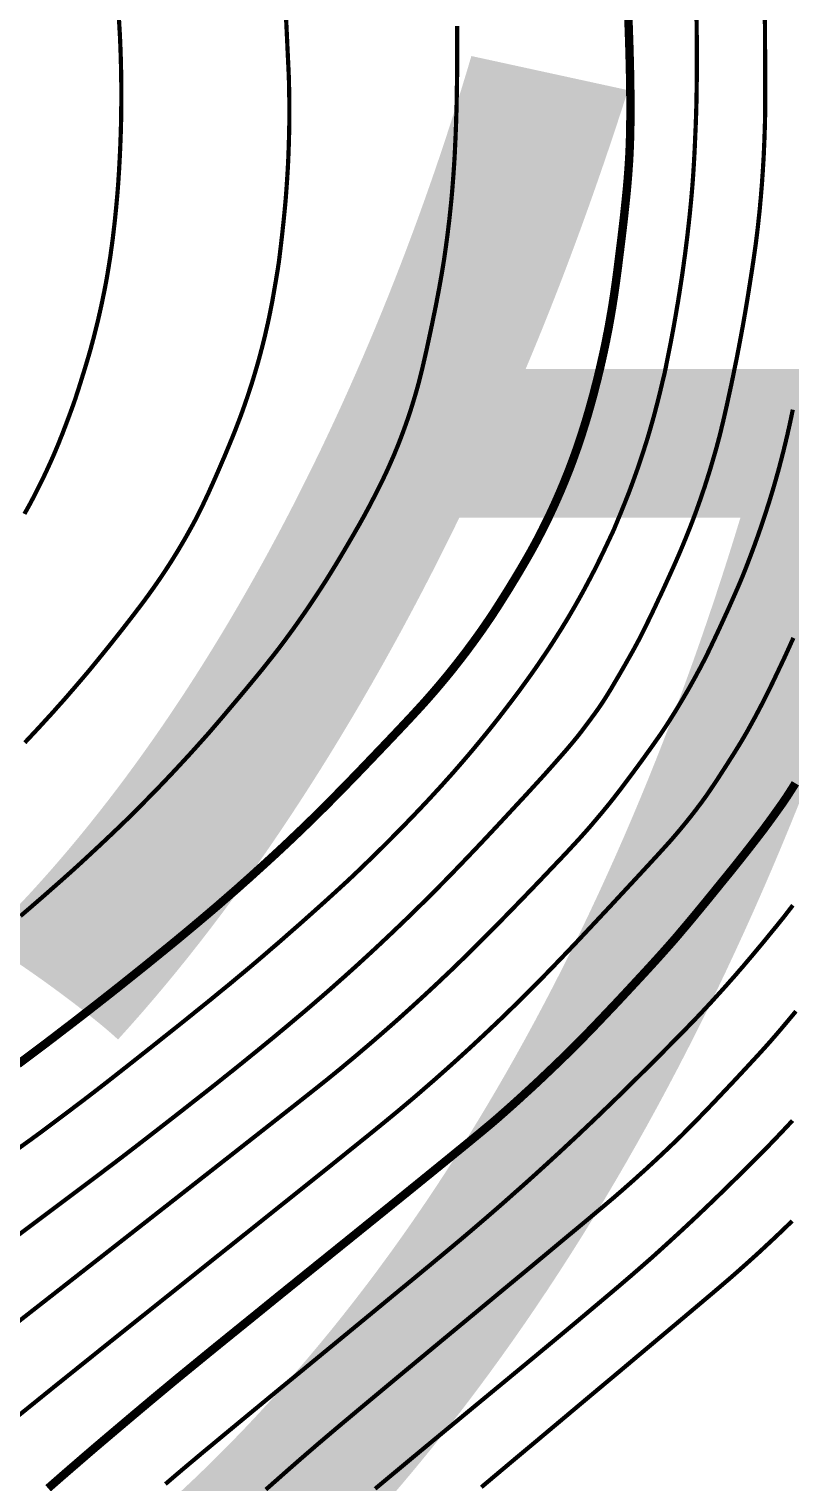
# Model space of a CAD drawing. Extents: x 36524600 to 36525730, y 2746759 to 2747713.
# Drawn here: x 36525162.35 to 36525175.94, y 2747514.35 to 2747540.3 of the extents above; entities that cross this region are included whole.
import ezdxf

# ---------------------------------------------------------------- set-up
doc = ezdxf.new("R2010")
doc.units = 0
doc.header["$LTSCALE"] = 1000
doc.header["$MEASUREMENT"] = 0
doc.layers.add('0-规划文字', color=7, linetype='Continuous')
doc.layers.add('DGX', color=251, linetype='Continuous')
doc.styles.add('黑体', font='simhei.ttf')

# ---------------------------------------------------------------- blocks, each defined once
blk = doc.blocks.new('dxt')
at = {"layer": 'DGX', "color": 253, "linetype": 'Continuous', "flags": 128}
for points, const_width in [([(36525175.978, 2747519.008), (36525175.899, 2747518.931), (36525175.821, 2747518.855), (36525175.742, 2747518.78), (36525175.662, 2747518.704), (36525175.582, 2747518.629), (36525175.502, 2747518.555), (36525175.422, 2747518.48), (36525175.341, 2747518.406), (36525175.26, 2747518.333), (36525175.179, 2747518.26), (36525175.097, 2747518.187), (36525175.016, 2747518.114), (36525174.933, 2747518.042), (36525174.851, 2747517.97), (36525174.74, 2747517.875), (36525174.572, 2747517.732), (36525174.348, 2747517.543), (36525174.067, 2747517.306), (36525173.729, 2747517.022), (36525173.335, 2747516.691), (36525172.884, 2747516.312), (36525172.376, 2747515.887), (36525171.87, 2747515.462), (36525171.422, 2747515.086), (36525171.032, 2747514.76), (36525170.701, 2747514.482), (36525170.429, 2747514.253)], 0.075), ([(36525175.986, 2747520.803), (36525175.914, 2747520.726), (36525175.842, 2747520.649), (36525175.769, 2747520.572), (36525175.696, 2747520.495), (36525175.623, 2747520.419), (36525175.545, 2747520.338), (36525175.457, 2747520.248), (36525175.359, 2747520.15), (36525175.252, 2747520.042), (36525175.134, 2747519.926), (36525175.007, 2747519.8), (36525174.87, 2747519.666), (36525174.724, 2747519.523), (36525174.572, 2747519.375), (36525174.419, 2747519.229), (36525174.266, 2747519.083), (36525174.111, 2747518.938), (36525173.956, 2747518.794), (36525173.8, 2747518.651), (36525173.644, 2747518.509), (36525173.487, 2747518.367), (36525173.307, 2747518.209), (36525173.084, 2747518.015), (36525172.817, 2747517.787), (36525172.506, 2747517.525), (36525172.152, 2747517.227), (36525171.754, 2747516.895), (36525171.312, 2747516.528), (36525170.826, 2747516.126), (36525170.344, 2747515.728), (36525169.914, 2747515.372), (36525169.535, 2747515.059), (36525169.207, 2747514.787), (36525168.931, 2747514.557), (36525168.706, 2747514.37), (36525168.532, 2747514.225)], 0.075), ([(36525176.047, 2747522.756), (36525175.945, 2747522.634), (36525175.851, 2747522.522), (36525175.765, 2747522.42), (36525175.686, 2747522.328), (36525175.615, 2747522.246), (36525175.543, 2747522.164), (36525175.462, 2747522.074), (36525175.372, 2747521.975), (36525175.272, 2747521.867), (36525175.164, 2747521.75), (36525175.047, 2747521.624), (36525174.92, 2747521.488), (36525174.784, 2747521.344), (36525174.648, 2747521.2), (36525174.521, 2747521.066), (36525174.401, 2747520.942), (36525174.29, 2747520.827), (36525174.188, 2747520.722), (36525174.093, 2747520.627), (36525174.008, 2747520.541), (36525173.93, 2747520.465), (36525173.857, 2747520.395), (36525173.783, 2747520.324), (36525173.709, 2747520.254), (36525173.635, 2747520.184), (36525173.56, 2747520.114), (36525173.485, 2747520.044), (36525173.41, 2747519.975), (36525173.335, 2747519.906), (36525173.259, 2747519.838), (36525173.183, 2747519.769), (36525173.107, 2747519.701), (36525173.031, 2747519.634), (36525172.954, 2747519.566), (36525172.877, 2747519.499), (36525172.8, 2747519.432), (36525172.722, 2747519.366), (36525172.617, 2747519.277), (36525172.457, 2747519.143), (36525172.242, 2747518.963), (36525171.972, 2747518.739), (36525171.648, 2747518.469), (36525171.268, 2747518.153), (36525170.833, 2747517.793), (36525170.344, 2747517.387), (36525169.851, 2747516.979), (36525169.406, 2747516.61), (36525169.009, 2747516.281), (36525168.661, 2747515.991), (36525168.361, 2747515.741), (36525168.109, 2747515.53), (36525167.906, 2747515.36), (36525167.75, 2747515.228), (36525167.619, 2747515.117), (36525167.488, 2747515.005), (36525167.358, 2747514.893), (36525167.227, 2747514.78), (36525167.098, 2747514.667), (36525166.968, 2747514.553), (36525166.839, 2747514.439), (36525166.71, 2747514.325), (36525166.581, 2747514.211)], 0.075), ([(36525175.992, 2747524.649), (36525175.951, 2747524.596), (36525175.915, 2747524.549), (36525175.882, 2747524.507), (36525175.854, 2747524.47), (36525175.83, 2747524.439), (36525175.81, 2747524.414), (36525175.789, 2747524.388), (36525175.762, 2747524.355), (36525175.73, 2747524.315), (36525175.693, 2747524.269), (36525175.65, 2747524.217), (36525175.601, 2747524.157), (36525175.547, 2747524.091), (36525175.488, 2747524.018), (36525175.425, 2747523.942), (36525175.362, 2747523.867), (36525175.299, 2747523.791), (36525175.236, 2747523.716), (36525175.172, 2747523.641), (36525175.109, 2747523.566), (36525175.044, 2747523.492), (36525174.98, 2747523.417), (36525174.915, 2747523.343), (36525174.85, 2747523.27), (36525174.785, 2747523.196), (36525174.719, 2747523.123), (36525174.653, 2747523.05), (36525174.587, 2747522.977), (36525174.521, 2747522.904), (36525174.454, 2747522.832), (36525174.383, 2747522.756), (36525174.303, 2747522.671), (36525174.213, 2747522.578), (36525174.115, 2747522.476), (36525174.008, 2747522.366), (36525173.891, 2747522.248), (36525173.766, 2747522.121), (36525173.631, 2747521.985), (36525173.495, 2747521.848), (36525173.362, 2747521.716), (36525173.233, 2747521.588), (36525173.108, 2747521.465), (36525172.988, 2747521.346), (36525172.872, 2747521.232), (36525172.759, 2747521.122), (36525172.651, 2747521.018), (36525172.545, 2747520.915), (36525172.438, 2747520.813), (36525172.331, 2747520.711), (36525172.224, 2747520.61), (36525172.117, 2747520.508), (36525172.009, 2747520.408), (36525171.901, 2747520.307), (36525171.793, 2747520.207), (36525171.684, 2747520.107), (36525171.575, 2747520.007), (36525171.466, 2747519.908), (36525171.357, 2747519.809), (36525171.247, 2747519.71), (36525171.137, 2747519.612), (36525171.026, 2747519.514), (36525170.916, 2747519.416), (36525170.805, 2747519.318), (36525170.694, 2747519.221), (36525170.582, 2747519.124), (36525170.471, 2747519.028), (36525170.359, 2747518.932), (36525170.247, 2747518.836), (36525170.134, 2747518.74), (36525170.021, 2747518.645), (36525169.886, 2747518.532), (36525169.706, 2747518.382), (36525169.482, 2747518.196), (36525169.214, 2747517.974), (36525168.9, 2747517.716), (36525168.543, 2747517.421), (36525168.14, 2747517.089), (36525167.694, 2747516.722), (36525167.246, 2747516.353), (36525166.84, 2747516.02), (36525166.478, 2747515.721), (36525166.157, 2747515.456), (36525165.879, 2747515.226), (36525165.644, 2747515.031), (36525165.451, 2747514.871), (36525165.301, 2747514.745), (36525165.172, 2747514.637), (36525165.043, 2747514.528), (36525164.915, 2747514.419), (36525164.787, 2747514.309)], 0.075), ([(36525176.037, 2747526.829), (36525176.008, 2747526.781), (36525175.978, 2747526.734), (36525175.948, 2747526.687), (36525175.918, 2747526.64), (36525175.886, 2747526.59), (36525175.849, 2747526.536), (36525175.808, 2747526.475), (36525175.762, 2747526.41), (36525175.711, 2747526.339), (36525175.656, 2747526.262), (36525175.597, 2747526.18), (36525175.533, 2747526.093), (36525175.463, 2747525.998), (36525175.382, 2747525.893), (36525175.293, 2747525.777), (36525175.194, 2747525.65), (36525175.086, 2747525.513), (36525174.969, 2747525.366), (36525174.842, 2747525.208), (36525174.705, 2747525.04), (36525174.569, 2747524.872), (36525174.441, 2747524.715), (36525174.321, 2747524.569), (36525174.21, 2747524.435), (36525174.107, 2747524.311), (36525174.012, 2747524.199), (36525173.927, 2747524.098), (36525173.849, 2747524.008), (36525173.771, 2747523.919), (36525173.683, 2747523.82), (36525173.585, 2747523.711), (36525173.477, 2747523.592), (36525173.359, 2747523.463), (36525173.231, 2747523.325), (36525173.093, 2747523.176), (36525172.946, 2747523.018), (36525172.798, 2747522.86), (36525172.658, 2747522.713), (36525172.529, 2747522.577), (36525172.408, 2747522.45), (36525172.296, 2747522.335), (36525172.193, 2747522.23), (36525172.1, 2747522.135), (36525172.015, 2747522.051), (36525171.935, 2747521.973), (36525171.855, 2747521.895), (36525171.774, 2747521.817), (36525171.693, 2747521.739), (36525171.612, 2747521.662), (36525171.531, 2747521.585), (36525171.45, 2747521.508), (36525171.368, 2747521.432), (36525171.286, 2747521.356), (36525171.203, 2747521.281), (36525171.121, 2747521.205), (36525171.038, 2747521.13), (36525170.954, 2747521.055), (36525170.871, 2747520.981), (36525170.787, 2747520.907), (36525170.703, 2747520.833), (36525170.586, 2747520.733), (36525170.403, 2747520.581), (36525170.155, 2747520.377), (36525169.84, 2747520.12), (36525169.46, 2747519.811), (36525169.014, 2747519.449), (36525168.502, 2747519.035), (36525167.925, 2747518.569), (36525167.341, 2747518.098), (36525166.812, 2747517.671), (36525166.338, 2747517.286), (36525165.917, 2747516.945), (36525165.551, 2747516.648), (36525165.24, 2747516.393), (36525164.982, 2747516.182), (36525164.779, 2747516.013), (36525164.603, 2747515.867), (36525164.428, 2747515.72), (36525164.253, 2747515.573), (36525164.078, 2747515.425), (36525163.903, 2747515.277), (36525163.728, 2747515.129), (36525163.554, 2747514.981), (36525163.38, 2747514.832), (36525163.188, 2747514.666), (36525162.958, 2747514.467), (36525162.692, 2747514.234)], 0.15), ([(36525176.002, 2747529.426), (36525175.964, 2747529.343), (36525175.928, 2747529.262), (36525175.892, 2747529.184), (36525175.857, 2747529.107), (36525175.823, 2747529.033), (36525175.789, 2747528.962), (36525175.756, 2747528.893), (36525175.725, 2747528.826), (36525175.694, 2747528.762), (36525175.665, 2747528.7), (36525175.637, 2747528.641), (36525175.609, 2747528.584), (36525175.583, 2747528.529), (36525175.557, 2747528.476), (36525175.53, 2747528.423), (36525175.504, 2747528.37), (36525175.477, 2747528.318), (36525175.45, 2747528.265), (36525175.423, 2747528.212), (36525175.396, 2747528.16), (36525175.368, 2747528.108), (36525175.341, 2747528.055), (36525175.313, 2747528.003), (36525175.284, 2747527.951), (36525175.256, 2747527.899), (36525175.227, 2747527.848), (36525175.199, 2747527.796), (36525175.17, 2747527.744), (36525175.14, 2747527.693), (36525175.109, 2747527.639), (36525175.073, 2747527.578), (36525175.033, 2747527.512), (36525174.988, 2747527.44), (36525174.94, 2747527.361), (36525174.886, 2747527.277), (36525174.829, 2747527.186), (36525174.767, 2747527.09), (36525174.705, 2747526.994), (36525174.647, 2747526.904), (36525174.592, 2747526.821), (36525174.54, 2747526.744), (36525174.493, 2747526.674), (36525174.449, 2747526.61), (36525174.408, 2747526.553), (36525174.371, 2747526.502), (36525174.336, 2747526.455), (36525174.3, 2747526.408), (36525174.265, 2747526.36), (36525174.229, 2747526.314), (36525174.193, 2747526.267), (36525174.156, 2747526.221), (36525174.119, 2747526.174), (36525174.082, 2747526.128), (36525174.045, 2747526.083), (36525174.007, 2747526.037), (36525173.97, 2747525.992), (36525173.931, 2747525.946), (36525173.893, 2747525.902), (36525173.855, 2747525.857), (36525173.816, 2747525.812), (36525173.777, 2747525.768), (36525173.729, 2747525.715), (36525173.664, 2747525.643), (36525173.582, 2747525.553), (36525173.482, 2747525.444), (36525173.365, 2747525.317), (36525173.231, 2747525.172), (36525173.08, 2747525.009), (36525172.911, 2747524.827), (36525172.738, 2747524.64), (36525172.572, 2747524.463), (36525172.414, 2747524.294), (36525172.264, 2747524.134), (36525172.122, 2747523.983), (36525171.987, 2747523.841), (36525171.86, 2747523.708), (36525171.741, 2747523.584), (36525171.626, 2747523.465), (36525171.51, 2747523.346), (36525171.393, 2747523.227), (36525171.276, 2747523.11), (36525171.158, 2747522.992), (36525171.04, 2747522.876), (36525170.921, 2747522.76), (36525170.802, 2747522.644), (36525170.682, 2747522.529), (36525170.561, 2747522.415), (36525170.44, 2747522.301), (36525170.319, 2747522.188), (36525170.197, 2747522.075), (36525170.074, 2747521.963), (36525169.951, 2747521.851), (36525169.827, 2747521.74), (36525169.703, 2747521.63), (36525169.579, 2747521.52), (36525169.453, 2747521.411), (36525169.328, 2747521.302), (36525169.202, 2747521.194), (36525169.075, 2747521.087), (36525168.948, 2747520.98), (36525168.82, 2747520.874), (36525168.658, 2747520.741), (36525168.428, 2747520.554), (36525168.13, 2747520.314), (36525167.764, 2747520.019), (36525167.33, 2747519.671), (36525166.828, 2747519.27), (36525166.258, 2747518.814), (36525165.62, 2747518.305), (36525164.971, 2747517.786), (36525164.368, 2747517.304), (36525163.811, 2747516.859), (36525163.301, 2747516.449), (36525162.836, 2747516.076), (36525162.418, 2747515.738), (36525162.046, 2747515.437)], 0.075), ([(36525173.05, 2747540.614), (36525173.06, 2747540.341), (36525173.069, 2747540.085), (36525173.076, 2747539.843), (36525173.082, 2747539.617), (36525173.086, 2747539.407), (36525173.089, 2747539.209), (36525173.091, 2747539.019), (36525173.091, 2747538.837), (36525173.09, 2747538.665), (36525173.088, 2747538.5), (36525173.084, 2747538.344), (36525173.079, 2747538.197), (36525173.073, 2747538.058), (36525173.065, 2747537.919), (36525173.055, 2747537.772), (36525173.043, 2747537.617), (36525173.029, 2747537.454), (36525173.012, 2747537.283), (36525172.993, 2747537.104), (36525172.973, 2747536.916), (36525172.95, 2747536.721), (36525172.927, 2747536.528), (36525172.905, 2747536.35), (36525172.884, 2747536.187), (36525172.866, 2747536.037), (36525172.848, 2747535.903), (36525172.832, 2747535.782), (36525172.817, 2747535.676), (36525172.804, 2747535.584), (36525172.791, 2747535.499), (36525172.778, 2747535.415), (36525172.765, 2747535.33), (36525172.75, 2747535.246), (36525172.736, 2747535.162), (36525172.721, 2747535.078), (36525172.706, 2747534.993), (36525172.69, 2747534.909), (36525172.673, 2747534.825), (36525172.657, 2747534.741), (36525172.64, 2747534.658), (36525172.622, 2747534.574), (36525172.604, 2747534.49), (36525172.585, 2747534.407), (36525172.566, 2747534.323), (36525172.547, 2747534.24), (36525172.527, 2747534.157), (36525172.507, 2747534.074), (36525172.486, 2747533.991), (36525172.465, 2747533.908), (36525172.444, 2747533.825), (36525172.422, 2747533.742), (36525172.399, 2747533.66), (36525172.376, 2747533.577), (36525172.353, 2747533.495), (36525172.329, 2747533.413), (36525172.305, 2747533.331), (36525172.28, 2747533.249), (36525172.254, 2747533.168), (36525172.229, 2747533.086), (36525172.202, 2747533.005), (36525172.175, 2747532.924), (36525172.148, 2747532.843), (36525172.12, 2747532.763), (36525172.091, 2747532.682), (36525172.062, 2747532.602), (36525172.032, 2747532.522), (36525172.002, 2747532.442), (36525171.971, 2747532.363), (36525171.939, 2747532.284), (36525171.907, 2747532.204), (36525171.874, 2747532.126), (36525171.841, 2747532.047), (36525171.807, 2747531.969), (36525171.773, 2747531.891), (36525171.738, 2747531.813), (36525171.702, 2747531.735), (36525171.666, 2747531.658), (36525171.63, 2747531.581), (36525171.592, 2747531.504), (36525171.554, 2747531.428), (36525171.516, 2747531.351), (36525171.477, 2747531.275), (36525171.438, 2747531.2), (36525171.398, 2747531.124), (36525171.357, 2747531.049), (36525171.315, 2747530.972), (36525171.269, 2747530.891), (36525171.22, 2747530.806), (36525171.168, 2747530.716), (36525171.113, 2747530.623), (36525171.055, 2747530.525), (36525170.993, 2747530.424), (36525170.929, 2747530.318), (36525170.863, 2747530.212), (36525170.798, 2747530.109), (36525170.735, 2747530.009), (36525170.673, 2747529.913), (36525170.612, 2747529.82), (36525170.552, 2747529.731), (36525170.493, 2747529.645), (36525170.436, 2747529.562), (36525170.378, 2747529.481), (36525170.321, 2747529.401), (36525170.262, 2747529.321), (36525170.203, 2747529.241), (36525170.144, 2747529.162), (36525170.084, 2747529.083), (36525170.023, 2747529.005), (36525169.962, 2747528.927), (36525169.9, 2747528.849), (36525169.838, 2747528.772), (36525169.775, 2747528.696), (36525169.711, 2747528.619), (36525169.648, 2747528.544), (36525169.583, 2747528.468), (36525169.518, 2747528.394), (36525169.453, 2747528.319), (36525169.38, 2747528.238), (36525169.292, 2747528.142), (36525169.191, 2747528.032), (36525169.075, 2747527.908), (36525168.945, 2747527.77), (36525168.8, 2747527.617), (36525168.641, 2747527.45), (36525168.467, 2747527.268), (36525168.291, 2747527.084), (36525168.124, 2747526.911), (36525167.965, 2747526.748), (36525167.816, 2747526.596), (36525167.675, 2747526.453), (36525167.542, 2747526.321), (36525167.419, 2747526.199), (36525167.304, 2747526.088), (36525167.194, 2747525.981), (36525167.083, 2747525.876), (36525166.972, 2747525.77), (36525166.86, 2747525.665), (36525166.748, 2747525.561), (36525166.635, 2747525.457), (36525166.522, 2747525.354), (36525166.408, 2747525.251), (36525166.295, 2747525.148), (36525166.18, 2747525.046), (36525166.066, 2747524.944), (36525165.95, 2747524.843), (36525165.835, 2747524.743), (36525165.719, 2747524.642), (36525165.603, 2747524.543), (36525165.486, 2747524.444), (36525165.367, 2747524.343), (36525165.245, 2747524.241), (36525165.119, 2747524.136), (36525164.99, 2747524.029), (36525164.857, 2747523.92), (36525164.72, 2747523.809), (36525164.58, 2747523.695), (36525164.437, 2747523.579), (36525164.292, 2747523.463), (36525164.15, 2747523.349), (36525164.01, 2747523.237), (36525163.871, 2747523.127), (36525163.734, 2747523.019), (36525163.6, 2747522.914), (36525163.467, 2747522.81), (36525163.336, 2747522.708), (36525163.206, 2747522.607), (36525163.076, 2747522.507), (36525162.945, 2747522.407), (36525162.815, 2747522.307), (36525162.684, 2747522.207), (36525162.553, 2747522.108), (36525162.421, 2747522.009), (36525162.29, 2747521.91), (36525162.158, 2747521.812)], 0.15), ([(36525175.991, 2747533.503), (36525175.975, 2747533.429), (36525175.96, 2747533.355), (36525175.944, 2747533.281), (36525175.928, 2747533.207), (36525175.911, 2747533.133), (36525175.895, 2747533.059), (36525175.877, 2747532.985), (36525175.86, 2747532.911), (36525175.842, 2747532.838), (36525175.824, 2747532.764), (36525175.805, 2747532.691), (36525175.786, 2747532.617), (36525175.767, 2747532.544), (36525175.748, 2747532.471), (36525175.728, 2747532.398), (36525175.707, 2747532.325), (36525175.687, 2747532.252), (36525175.666, 2747532.179), (36525175.645, 2747532.106), (36525175.623, 2747532.033), (36525175.601, 2747531.961), (36525175.579, 2747531.888), (36525175.556, 2747531.816), (36525175.533, 2747531.744), (36525175.51, 2747531.672), (36525175.486, 2747531.6), (36525175.463, 2747531.528), (36525175.438, 2747531.456), (36525175.414, 2747531.384), (36525175.389, 2747531.313), (36525175.364, 2747531.241), (36525175.338, 2747531.17), (36525175.313, 2747531.098), (36525175.286, 2747531.027), (36525175.26, 2747530.956), (36525175.233, 2747530.885), (36525175.206, 2747530.814), (36525175.179, 2747530.743), (36525175.152, 2747530.673), (36525175.124, 2747530.602), (36525175.094, 2747530.528), (36525175.059, 2747530.444), (36525175.02, 2747530.353), (36525174.977, 2747530.253), (36525174.929, 2747530.144), (36525174.877, 2747530.028), (36525174.821, 2747529.902), (36525174.76, 2747529.769), (36525174.699, 2747529.635), (36525174.641, 2747529.51), (36525174.586, 2747529.394), (36525174.535, 2747529.287), (36525174.488, 2747529.188), (36525174.444, 2747529.098), (36525174.403, 2747529.017), (36525174.365, 2747528.945), (36525174.33, 2747528.877), (36525174.293, 2747528.81), (36525174.257, 2747528.742), (36525174.22, 2747528.675), (36525174.183, 2747528.609), (36525174.146, 2747528.542), (36525174.108, 2747528.476), (36525174.07, 2747528.411), (36525174.032, 2747528.345), (36525173.993, 2747528.28), (36525173.954, 2747528.215), (36525173.915, 2747528.15), (36525173.875, 2747528.085), (36525173.835, 2747528.021), (36525173.795, 2747527.957), (36525173.754, 2747527.893), (36525173.71, 2747527.825), (36525173.66, 2747527.75), (36525173.604, 2747527.668), (36525173.541, 2747527.579), (36525173.473, 2747527.482), (36525173.398, 2747527.378), (36525173.318, 2747527.266), (36525173.231, 2747527.147), (36525173.144, 2747527.029), (36525173.062, 2747526.919), (36525172.985, 2747526.816), (36525172.914, 2747526.721), (36525172.847, 2747526.635), (36525172.786, 2747526.556), (36525172.73, 2747526.485), (36525172.68, 2747526.423), (36525172.631, 2747526.364), (36525172.583, 2747526.305), (36525172.534, 2747526.247), (36525172.485, 2747526.189), (36525172.436, 2747526.131), (36525172.387, 2747526.073), (36525172.337, 2747526.016), (36525172.287, 2747525.959), (36525172.23, 2747525.895), (36525172.16, 2747525.817), (36525172.076, 2747525.727), (36525171.979, 2747525.622), (36525171.868, 2747525.504), (36525171.743, 2747525.373), (36525171.605, 2747525.228), (36525171.454, 2747525.069), (36525171.299, 2747524.908), (36525171.15, 2747524.753), (36525171.007, 2747524.606), (36525170.871, 2747524.466), (36525170.741, 2747524.333), (36525170.618, 2747524.208), (36525170.5, 2747524.089), (36525170.389, 2747523.978), (36525170.281, 2747523.871), (36525170.173, 2747523.764), (36525170.064, 2747523.658), (36525169.955, 2747523.552), (36525169.845, 2747523.446), (36525169.734, 2747523.342), (36525169.624, 2747523.237), (36525169.512, 2747523.133), (36525169.401, 2747523.03), (36525169.289, 2747522.927), (36525169.176, 2747522.824), (36525169.063, 2747522.722), (36525168.95, 2747522.62), (36525168.836, 2747522.519), (36525168.722, 2747522.419), (36525168.607, 2747522.319), (36525168.492, 2747522.219), (36525168.376, 2747522.12), (36525168.26, 2747522.021), (36525168.144, 2747521.923), (36525168.027, 2747521.826), (36525167.91, 2747521.728), (36525167.792, 2747521.632), (36525167.674, 2747521.536), (36525167.477, 2747521.379), (36525167.124, 2747521.1), (36525166.614, 2747520.699), (36525165.948, 2747520.176), (36525165.125, 2747519.531), (36525164.146, 2747518.764), (36525163.01, 2747517.875), (36525161.717, 2747516.863)], 0.075), ([(36525162.199, 2747524.457), (36525162.408, 2747524.637), (36525162.604, 2747524.807), (36525162.786, 2747524.967), (36525162.956, 2747525.117), (36525163.112, 2747525.256), (36525163.255, 2747525.386), (36525163.385, 2747525.506), (36525163.504, 2747525.617), (36525163.616, 2747525.721), (36525163.719, 2747525.818), (36525163.815, 2747525.909), (36525163.902, 2747525.992), (36525163.982, 2747526.068), (36525164.054, 2747526.138), (36525164.118, 2747526.2), (36525164.178, 2747526.26), (36525164.237, 2747526.319), (36525164.297, 2747526.378), (36525164.356, 2747526.438), (36525164.415, 2747526.498), (36525164.474, 2747526.558), (36525164.533, 2747526.618), (36525164.592, 2747526.678), (36525164.651, 2747526.739), (36525164.709, 2747526.799), (36525164.767, 2747526.86), (36525164.825, 2747526.921), (36525164.883, 2747526.982), (36525164.94, 2747527.043), (36525164.998, 2747527.105), (36525165.055, 2747527.167), (36525165.112, 2747527.228), (36525165.169, 2747527.29), (36525165.226, 2747527.352), (36525165.283, 2747527.415), (36525165.339, 2747527.477), (36525165.395, 2747527.54), (36525165.451, 2747527.603), (36525165.507, 2747527.665), (36525165.567, 2747527.733), (36525165.634, 2747527.811), (36525165.709, 2747527.898), (36525165.791, 2747527.994), (36525165.881, 2747528.101), (36525165.979, 2747528.217), (36525166.085, 2747528.342), (36525166.198, 2747528.477), (36525166.312, 2747528.614), (36525166.42, 2747528.745), (36525166.522, 2747528.87), (36525166.617, 2747528.99), (36525166.707, 2747529.103), (36525166.791, 2747529.211), (36525166.869, 2747529.313), (36525166.94, 2747529.409), (36525167.009, 2747529.503), (36525167.077, 2747529.596), (36525167.144, 2747529.691), (36525167.21, 2747529.785), (36525167.276, 2747529.88), (36525167.342, 2747529.976), (36525167.406, 2747530.072), (36525167.47, 2747530.168), (36525167.534, 2747530.265), (36525167.597, 2747530.362), (36525167.659, 2747530.459), (36525167.72, 2747530.557), (36525167.781, 2747530.656), (36525167.842, 2747530.755), (36525167.901, 2747530.854), (36525167.96, 2747530.953), (36525168.017, 2747531.05), (36525168.07, 2747531.14), (36525168.119, 2747531.224), (36525168.164, 2747531.302), (36525168.205, 2747531.374), (36525168.243, 2747531.439), (36525168.276, 2747531.498), (36525168.305, 2747531.551), (36525168.334, 2747531.602), (36525168.363, 2747531.657), (36525168.395, 2747531.715), (36525168.428, 2747531.777), (36525168.462, 2747531.843), (36525168.498, 2747531.912), (36525168.535, 2747531.984), (36525168.574, 2747532.06), (36525168.613, 2747532.138), (36525168.651, 2747532.216), (36525168.689, 2747532.294), (36525168.726, 2747532.373), (36525168.763, 2747532.452), (36525168.798, 2747532.532), (36525168.833, 2747532.612), (36525168.868, 2747532.692), (36525168.901, 2747532.772), (36525168.934, 2747532.853), (36525168.966, 2747532.934), (36525168.997, 2747533.015), (36525169.028, 2747533.097), (36525169.058, 2747533.179), (36525169.087, 2747533.261), (36525169.116, 2747533.343), (36525169.144, 2747533.426), (36525169.171, 2747533.509), (36525169.197, 2747533.592), (36525169.222, 2747533.675), (36525169.247, 2747533.758), (36525169.271, 2747533.842), (36525169.295, 2747533.926), (36525169.317, 2747534.01), (36525169.34, 2747534.1), (36525169.365, 2747534.2), (36525169.391, 2747534.311), (36525169.419, 2747534.433), (36525169.449, 2747534.566), (36525169.48, 2747534.709), (36525169.513, 2747534.863), (36525169.548, 2747535.027), (36525169.582, 2747535.194), (36525169.615, 2747535.353), (36525169.644, 2747535.506), (36525169.672, 2747535.652), (36525169.697, 2747535.791), (36525169.72, 2747535.923), (36525169.741, 2747536.048), (36525169.76, 2747536.166), (36525169.777, 2747536.281), (36525169.793, 2747536.396), (36525169.809, 2747536.511), (36525169.824, 2747536.626), (36525169.838, 2747536.742), (36525169.852, 2747536.857), (36525169.865, 2747536.972), (36525169.877, 2747537.088), (36525169.889, 2747537.203), (36525169.9, 2747537.319), (36525169.91, 2747537.435), (36525169.919, 2747537.55), (36525169.928, 2747537.666), (36525169.936, 2747537.782), (36525169.944, 2747537.898), (36525169.951, 2747538.014), (36525169.957, 2747538.13), (36525169.962, 2747538.246), (36525169.968, 2747538.363), (36525169.972, 2747538.48), (36525169.977, 2747538.596), (36525169.98, 2747538.714), (36525169.984, 2747538.831), (36525169.987, 2747538.949), (36525169.989, 2747539.066), (36525169.991, 2747539.184), (36525169.993, 2747539.301), (36525169.995, 2747539.419), (36525169.996, 2747539.536), (36525169.997, 2747539.653), (36525169.997, 2747539.77), (36525169.998, 2747539.887), (36525169.998, 2747540.004), (36525169.998, 2747540.121), (36525169.997, 2747540.238), (36525169.997, 2747540.355)], 0.075), ([(36525162.275, 2747527.554), (36525162.351, 2747527.634), (36525162.426, 2747527.715), (36525162.502, 2747527.796), (36525162.577, 2747527.877), (36525162.651, 2747527.959), (36525162.726, 2747528.04), (36525162.8, 2747528.122), (36525162.873, 2747528.205), (36525162.947, 2747528.287), (36525163.02, 2747528.37), (36525163.092, 2747528.454), (36525163.164, 2747528.537), (36525163.236, 2747528.621), (36525163.308, 2747528.705), (36525163.381, 2747528.791), (36525163.456, 2747528.881), (36525163.533, 2747528.975), (36525163.612, 2747529.072), (36525163.694, 2747529.173), (36525163.778, 2747529.277), (36525163.864, 2747529.385), (36525163.953, 2747529.497), (36525164.04, 2747529.608), (36525164.123, 2747529.715), (36525164.202, 2747529.817), (36525164.276, 2747529.914), (36525164.346, 2747530.006), (36525164.411, 2747530.093), (36525164.472, 2747530.176), (36525164.528, 2747530.254), (36525164.582, 2747530.33), (36525164.635, 2747530.406), (36525164.688, 2747530.483), (36525164.74, 2747530.56), (36525164.791, 2747530.637), (36525164.842, 2747530.715), (36525164.892, 2747530.793), (36525164.941, 2747530.872), (36525164.99, 2747530.951), (36525165.038, 2747531.031), (36525165.085, 2747531.111), (36525165.132, 2747531.191), (36525165.178, 2747531.272), (36525165.223, 2747531.353), (36525165.268, 2747531.434), (36525165.312, 2747531.516), (36525165.356, 2747531.602), (36525165.403, 2747531.695), (36525165.452, 2747531.795), (36525165.503, 2747531.903), (36525165.557, 2747532.018), (36525165.612, 2747532.141), (36525165.67, 2747532.27), (36525165.73, 2747532.408), (36525165.789, 2747532.545), (36525165.846, 2747532.677), (36525165.898, 2747532.803), (36525165.948, 2747532.923), (36525165.994, 2747533.036), (36525166.037, 2747533.144), (36525166.076, 2747533.246), (36525166.113, 2747533.342), (36525166.147, 2747533.434), (36525166.18, 2747533.527), (36525166.213, 2747533.621), (36525166.245, 2747533.714), (36525166.276, 2747533.808), (36525166.307, 2747533.902), (36525166.337, 2747533.997), (36525166.366, 2747534.091), (36525166.394, 2747534.186), (36525166.422, 2747534.281), (36525166.449, 2747534.376), (36525166.475, 2747534.472), (36525166.5, 2747534.567), (36525166.525, 2747534.663), (36525166.549, 2747534.759), (36525166.572, 2747534.855), (36525166.594, 2747534.952), (36525166.616, 2747535.048), (36525166.637, 2747535.145), (36525166.657, 2747535.242), (36525166.676, 2747535.339), (36525166.695, 2747535.436), (36525166.712, 2747535.533), (36525166.729, 2747535.631), (36525166.745, 2747535.724), (36525166.76, 2747535.808), (36525166.772, 2747535.884), (36525166.783, 2747535.95), (36525166.793, 2747536.008), (36525166.8, 2747536.057), (36525166.806, 2747536.097), (36525166.811, 2747536.128), (36525166.815, 2747536.16), (36525166.821, 2747536.203), (36525166.827, 2747536.256), (36525166.835, 2747536.32), (36525166.844, 2747536.395), (36525166.854, 2747536.48), (36525166.865, 2747536.576), (36525166.877, 2747536.683), (36525166.889, 2747536.795), (36525166.901, 2747536.907), (36525166.912, 2747537.019), (36525166.923, 2747537.131), (36525166.933, 2747537.243), (36525166.942, 2747537.355), (36525166.95, 2747537.467), (36525166.958, 2747537.58), (36525166.965, 2747537.692), (36525166.972, 2747537.805), (36525166.978, 2747537.917), (36525166.983, 2747538.03), (36525166.987, 2747538.142), (36525166.991, 2747538.255), (36525166.994, 2747538.367), (36525166.997, 2747538.48), (36525166.999, 2747538.593), (36525167, 2747538.705), (36525167, 2747538.818), (36525167, 2747538.93), (36525166.999, 2747539.043), (36525166.998, 2747539.156), (36525166.995, 2747539.268), (36525166.993, 2747539.381), (36525166.986, 2747539.561), (36525166.971, 2747539.875), (36525166.95, 2747540.323), (36525166.921, 2747540.906)], 0.075), ([(36525162.066, 2747520.235), (36525162.384, 2747520.464), (36525162.559, 2747520.592), (36525162.664, 2747520.67), (36525162.768, 2747520.748), (36525162.872, 2747520.826), (36525162.976, 2747520.904), (36525163.08, 2747520.983), (36525163.184, 2747521.062), (36525163.288, 2747521.14), (36525163.391, 2747521.219), (36525163.503, 2747521.305), (36525163.631, 2747521.404), (36525163.775, 2747521.516), (36525163.935, 2747521.642), (36525164.112, 2747521.781), (36525164.304, 2747521.933), (36525164.514, 2747522.099), (36525164.739, 2747522.278), (36525164.967, 2747522.459), (36525165.183, 2747522.632), (36525165.387, 2747522.797), (36525165.581, 2747522.953), (36525165.762, 2747523.102), (36525165.933, 2747523.241), (36525166.091, 2747523.373), (36525166.239, 2747523.496), (36525166.38, 2747523.615), (36525166.521, 2747523.735), (36525166.661, 2747523.856), (36525166.801, 2747523.976), (36525166.94, 2747524.098), (36525167.079, 2747524.22), (36525167.218, 2747524.342), (36525167.356, 2747524.465), (36525167.489, 2747524.584), (36525167.614, 2747524.696), (36525167.73, 2747524.801), (36525167.836, 2747524.898), (36525167.934, 2747524.988), (36525168.024, 2747525.07), (36525168.104, 2747525.145), (36525168.175, 2747525.212), (36525168.242, 2747525.276), (36525168.309, 2747525.34), (36525168.375, 2747525.405), (36525168.441, 2747525.469), (36525168.507, 2747525.533), (36525168.573, 2747525.598), (36525168.639, 2747525.663), (36525168.705, 2747525.728), (36525168.77, 2747525.794), (36525168.835, 2747525.859), (36525168.9, 2747525.925), (36525168.965, 2747525.991), (36525169.03, 2747526.057), (36525169.094, 2747526.123), (36525169.158, 2747526.19), (36525169.222, 2747526.256), (36525169.286, 2747526.323), (36525169.35, 2747526.39), (36525169.413, 2747526.458), (36525169.477, 2747526.525), (36525169.54, 2747526.593), (36525169.603, 2747526.662), (36525169.666, 2747526.73), (36525169.729, 2747526.799), (36525169.791, 2747526.869), (36525169.853, 2747526.938), (36525169.915, 2747527.007), (36525169.976, 2747527.077), (36525170.037, 2747527.147), (36525170.097, 2747527.217), (36525170.157, 2747527.287), (36525170.217, 2747527.357), (36525170.276, 2747527.427), (36525170.335, 2747527.498), (36525170.394, 2747527.569), (36525170.452, 2747527.64), (36525170.51, 2747527.711), (36525170.568, 2747527.783), (36525170.626, 2747527.855), (36525170.683, 2747527.927), (36525170.74, 2747527.999), (36525170.796, 2747528.072), (36525170.852, 2747528.145), (36525170.908, 2747528.218), (36525170.964, 2747528.291), (36525171.019, 2747528.365), (36525171.074, 2747528.438), (36525171.129, 2747528.512), (36525171.183, 2747528.587), (36525171.237, 2747528.661), (36525171.291, 2747528.736), (36525171.344, 2747528.811), (36525171.397, 2747528.886), (36525171.449, 2747528.962), (36525171.501, 2747529.038), (36525171.552, 2747529.114), (36525171.603, 2747529.19), (36525171.654, 2747529.267), (36525171.704, 2747529.344), (36525171.753, 2747529.421), (36525171.802, 2747529.499), (36525171.851, 2747529.576), (36525171.899, 2747529.655), (36525171.947, 2747529.733), (36525171.994, 2747529.812), (36525172.04, 2747529.891), (36525172.087, 2747529.971), (36525172.132, 2747530.05), (36525172.177, 2747530.13), (36525172.222, 2747530.211), (36525172.266, 2747530.291), (36525172.309, 2747530.372), (36525172.352, 2747530.453), (36525172.395, 2747530.535), (36525172.437, 2747530.616), (36525172.478, 2747530.698), (36525172.519, 2747530.78), (36525172.56, 2747530.863), (36525172.6, 2747530.945), (36525172.639, 2747531.028), (36525172.676, 2747531.106), (36525172.708, 2747531.174), (36525172.735, 2747531.231), (36525172.757, 2747531.278), (36525172.774, 2747531.314), (36525172.786, 2747531.34), (36525172.794, 2747531.356), (36525172.796, 2747531.361), (36525172.799, 2747531.367), (36525172.805, 2747531.383), (36525172.816, 2747531.41), (36525172.831, 2747531.447), (36525172.851, 2747531.495), (36525172.875, 2747531.554), (36525172.904, 2747531.623), (36525172.936, 2747531.703), (36525172.971, 2747531.788), (36525173.005, 2747531.873), (36525173.039, 2747531.959), (36525173.072, 2747532.044), (36525173.104, 2747532.13), (36525173.136, 2747532.217), (36525173.167, 2747532.303), (36525173.198, 2747532.39), (36525173.229, 2747532.477), (36525173.258, 2747532.564), (36525173.287, 2747532.651), (36525173.316, 2747532.738), (36525173.344, 2747532.826), (36525173.372, 2747532.913), (36525173.399, 2747533.001), (36525173.425, 2747533.089), (36525173.451, 2747533.178), (36525173.476, 2747533.266), (36525173.501, 2747533.355), (36525173.525, 2747533.443), (36525173.548, 2747533.532), (36525173.571, 2747533.621), (36525173.594, 2747533.71), (36525173.616, 2747533.8), (36525173.636, 2747533.883), (36525173.653, 2747533.956), (36525173.668, 2747534.018), (36525173.68, 2747534.068), (36525173.69, 2747534.107), (36525173.697, 2747534.136), (36525173.701, 2747534.153), (36525173.702, 2747534.159), (36525173.703, 2747534.165), (36525173.707, 2747534.182), (36525173.713, 2747534.21), (36525173.721, 2747534.25), (36525173.731, 2747534.301), (36525173.743, 2747534.364), (36525173.758, 2747534.437), (36525173.775, 2747534.522), (36525173.793, 2747534.613), (36525173.811, 2747534.703), (36525173.828, 2747534.794), (36525173.845, 2747534.885), (36525173.862, 2747534.976), (36525173.878, 2747535.067), (36525173.894, 2747535.158), (36525173.91, 2747535.249), (36525173.925, 2747535.34), (36525173.941, 2747535.431), (36525173.955, 2747535.522), (36525173.97, 2747535.613), (36525173.984, 2747535.704), (36525173.998, 2747535.796), (36525174.012, 2747535.887), (36525174.025, 2747535.978), (36525174.038, 2747536.07), (36525174.05, 2747536.161), (36525174.063, 2747536.253), (36525174.075, 2747536.345), (36525174.086, 2747536.436), (36525174.098, 2747536.528), (36525174.109, 2747536.619), (36525174.119, 2747536.711), (36525174.13, 2747536.803), (36525174.14, 2747536.895), (36525174.15, 2747536.987), (36525174.159, 2747537.079), (36525174.168, 2747537.17), (36525174.177, 2747537.262), (36525174.185, 2747537.354), (36525174.193, 2747537.446), (36525174.201, 2747537.544), (36525174.209, 2747537.654), (36525174.217, 2747537.775), (36525174.225, 2747537.907), (36525174.233, 2747538.051), (36525174.241, 2747538.207), (36525174.248, 2747538.374), (36525174.256, 2747538.553), (36525174.263, 2747538.745), (36525174.269, 2747538.953), (36525174.273, 2747539.176), (36525174.276, 2747539.416), (36525174.277, 2747539.67), (36525174.277, 2747539.94), (36525174.275, 2747540.226), (36525174.272, 2747540.527)], 0.075), ([(36525175.492, 2747540.597), (36525175.495, 2747540.055), (36525175.497, 2747539.613), (36525175.498, 2747539.271), (36525175.498, 2747539.028), (36525175.498, 2747538.886), (36525175.497, 2747538.793), (36525175.495, 2747538.7), (36525175.493, 2747538.607), (36525175.49, 2747538.514), (36525175.487, 2747538.421), (36525175.484, 2747538.329), (36525175.48, 2747538.236), (36525175.476, 2747538.143), (36525175.472, 2747538.05), (36525175.467, 2747537.958), (36525175.461, 2747537.865), (36525175.456, 2747537.772), (36525175.449, 2747537.679), (36525175.443, 2747537.587), (36525175.436, 2747537.494), (36525175.428, 2747537.402), (36525175.421, 2747537.309), (36525175.412, 2747537.217), (36525175.404, 2747537.124), (36525175.395, 2747537.032), (36525175.385, 2747536.939), (36525175.375, 2747536.847), (36525175.365, 2747536.755), (36525175.354, 2747536.662), (36525175.342, 2747536.564), (36525175.328, 2747536.455), (36525175.311, 2747536.334), (36525175.292, 2747536.202), (36525175.271, 2747536.058), (36525175.247, 2747535.903), (36525175.221, 2747535.737), (36525175.193, 2747535.559), (36525175.163, 2747535.376), (36525175.132, 2747535.192), (36525175.1, 2747535.009), (36525175.066, 2747534.826), (36525175.032, 2747534.644), (36525174.997, 2747534.461), (36525174.96, 2747534.279), (36525174.923, 2747534.097), (36525174.886, 2747533.92), (36525174.85, 2747533.756), (36525174.817, 2747533.602), (36525174.785, 2747533.461), (36525174.755, 2747533.33), (36525174.727, 2747533.212), (36525174.701, 2747533.104), (36525174.677, 2747533.009), (36525174.653, 2747532.919), (36525174.629, 2747532.829), (36525174.604, 2747532.74), (36525174.578, 2747532.651), (36525174.552, 2747532.562), (36525174.526, 2747532.473), (36525174.499, 2747532.384), (36525174.471, 2747532.296), (36525174.443, 2747532.208), (36525174.415, 2747532.12), (36525174.385, 2747532.033), (36525174.356, 2747531.945), (36525174.325, 2747531.858), (36525174.294, 2747531.771), (36525174.263, 2747531.684), (36525174.231, 2747531.597), (36525174.198, 2747531.51), (36525174.165, 2747531.424), (36525174.131, 2747531.338), (36525174.097, 2747531.252), (36525174.062, 2747531.167), (36525174.027, 2747531.081), (36525173.991, 2747530.996), (36525173.955, 2747530.911), (36525173.917, 2747530.824), (36525173.877, 2747530.733), (36525173.834, 2747530.638), (36525173.789, 2747530.538), (36525173.742, 2747530.435), (36525173.693, 2747530.327), (36525173.641, 2747530.215), (36525173.586, 2747530.099), (36525173.533, 2747529.985), (36525173.483, 2747529.88), (36525173.437, 2747529.784), (36525173.394, 2747529.696), (36525173.356, 2747529.617), (36525173.321, 2747529.546), (36525173.29, 2747529.484), (36525173.263, 2747529.431), (36525173.236, 2747529.38), (36525173.205, 2747529.322), (36525173.171, 2747529.259), (36525173.133, 2747529.19), (36525173.091, 2747529.115), (36525173.045, 2747529.034), (36525172.996, 2747528.947), (36525172.943, 2747528.855), (36525172.89, 2747528.763), (36525172.839, 2747528.677), (36525172.792, 2747528.597), (36525172.749, 2747528.523), (36525172.708, 2747528.456), (36525172.67, 2747528.394), (36525172.635, 2747528.339), (36525172.604, 2747528.29), (36525172.572, 2747528.242), (36525172.535, 2747528.188), (36525172.494, 2747528.129), (36525172.448, 2747528.065), (36525172.397, 2747527.996), (36525172.342, 2747527.922), (36525172.283, 2747527.842), (36525172.219, 2747527.757), (36525172.145, 2747527.663), (36525172.056, 2747527.554), (36525171.952, 2747527.431), (36525171.832, 2747527.294), (36525171.698, 2747527.142), (36525171.549, 2747526.975), (36525171.385, 2747526.795), (36525171.206, 2747526.6), (36525171.023, 2747526.403), (36525170.85, 2747526.216), (36525170.686, 2747526.04), (36525170.531, 2747525.874), (36525170.385, 2747525.719), (36525170.247, 2747525.574), (36525170.119, 2747525.44), (36525170, 2747525.316), (36525169.885, 2747525.197), (36525169.77, 2747525.079), (36525169.654, 2747524.962), (36525169.538, 2747524.845), (36525169.421, 2747524.728), (36525169.303, 2747524.613), (36525169.186, 2747524.497), (36525169.067, 2747524.382), (36525168.948, 2747524.268), (36525168.829, 2747524.154), (36525168.709, 2747524.041), (36525168.589, 2747523.928), (36525168.468, 2747523.815), (36525168.347, 2747523.704), (36525168.225, 2747523.592), (36525168.102, 2747523.481), (36525167.98, 2747523.371), (36525167.856, 2747523.262), (36525167.733, 2747523.152), (36525167.609, 2747523.044), (36525167.484, 2747522.936), (36525167.359, 2747522.828), (36525167.233, 2747522.721), (36525167.107, 2747522.615), (36525166.98, 2747522.508), (36525166.849, 2747522.399), (36525166.716, 2747522.288), (36525166.579, 2747522.176), (36525166.44, 2747522.062), (36525166.298, 2747521.947), (36525166.153, 2747521.829), (36525166.005, 2747521.71), (36525165.848, 2747521.585), (36525165.676, 2747521.447), (36525165.487, 2747521.298), (36525165.283, 2747521.138), (36525165.063, 2747520.965), (36525164.827, 2747520.781), (36525164.576, 2747520.586), (36525164.309, 2747520.379), (36525163.979, 2747520.125), (36525163.539, 2747519.792), (36525162.989, 2747519.379), (36525162.33, 2747518.885), (36525161.56, 2747518.311)], 0.075), ([(36525162.269, 2747531.641), (36525162.315, 2747531.723), (36525162.36, 2747531.804), (36525162.404, 2747531.886), (36525162.447, 2747531.969), (36525162.49, 2747532.052), (36525162.531, 2747532.135), (36525162.573, 2747532.218), (36525162.613, 2747532.302), (36525162.653, 2747532.386), (36525162.692, 2747532.471), (36525162.731, 2747532.556), (36525162.769, 2747532.641), (36525162.806, 2747532.726), (36525162.842, 2747532.812), (36525162.878, 2747532.898), (36525162.912, 2747532.985), (36525162.947, 2747533.071), (36525162.98, 2747533.158), (36525163.012, 2747533.242), (36525163.041, 2747533.32), (36525163.068, 2747533.392), (36525163.092, 2747533.457), (36525163.114, 2747533.516), (36525163.133, 2747533.569), (36525163.15, 2747533.616), (36525163.164, 2747533.657), (36525163.178, 2747533.698), (36525163.194, 2747533.747), (36525163.212, 2747533.804), (36525163.233, 2747533.868), (36525163.256, 2747533.94), (36525163.281, 2747534.02), (36525163.308, 2747534.108), (36525163.338, 2747534.203), (36525163.368, 2747534.302), (36525163.398, 2747534.402), (36525163.427, 2747534.502), (36525163.455, 2747534.601), (36525163.482, 2747534.702), (36525163.509, 2747534.802), (36525163.534, 2747534.902), (36525163.559, 2747535.003), (36525163.584, 2747535.104), (36525163.607, 2747535.205), (36525163.63, 2747535.306), (36525163.652, 2747535.408), (36525163.673, 2747535.509), (36525163.694, 2747535.611), (36525163.714, 2747535.713), (36525163.733, 2747535.815), (36525163.751, 2747535.917), (36525163.768, 2747536.022), (36525163.785, 2747536.127), (36525163.802, 2747536.234), (36525163.817, 2747536.342), (36525163.832, 2747536.451), (36525163.847, 2747536.562), (36525163.86, 2747536.674), (36525163.873, 2747536.786), (36525163.886, 2747536.898), (36525163.897, 2747537.01), (36525163.908, 2747537.121), (36525163.918, 2747537.231), (36525163.928, 2747537.341), (36525163.937, 2747537.451), (36525163.945, 2747537.559), (36525163.952, 2747537.668), (36525163.959, 2747537.777), (36525163.965, 2747537.886), (36525163.971, 2747537.994), (36525163.976, 2747538.103), (36525163.981, 2747538.212), (36525163.985, 2747538.321), (36525163.989, 2747538.43), (36525163.992, 2747538.538), (36525163.995, 2747538.647), (36525163.997, 2747538.756), (36525163.998, 2747538.865), (36525163.999, 2747538.974), (36525164, 2747539.083), (36525164, 2747539.192), (36525163.999, 2747539.301), (36525163.998, 2747539.41), (36525163.996, 2747539.519), (36525163.994, 2747539.627), (36525163.991, 2747539.736), (36525163.988, 2747539.845), (36525163.984, 2747539.954), (36525163.98, 2747540.063), (36525163.975, 2747540.172), (36525163.966, 2747540.333), (36525163.95, 2747540.598)], 0.075)]:
    blk.add_lwpolyline(points, dxfattribs=dict(at, const_width=const_width))

msp = doc.modelspace()

# ---------------------------------------------------------------- block references
msp.add_blockref('dxt', (0, 0))

# ---------------------------------------------------------------- texts
at = {"layer": '0-规划文字', "color": 1, "style": '黑体'}
msp.add_text('原始坐标 勿动', height=26.2869, dxfattribs=at).set_placement((36524999.159, 2747509.738))

doc.saveas('drawing.dxf')
